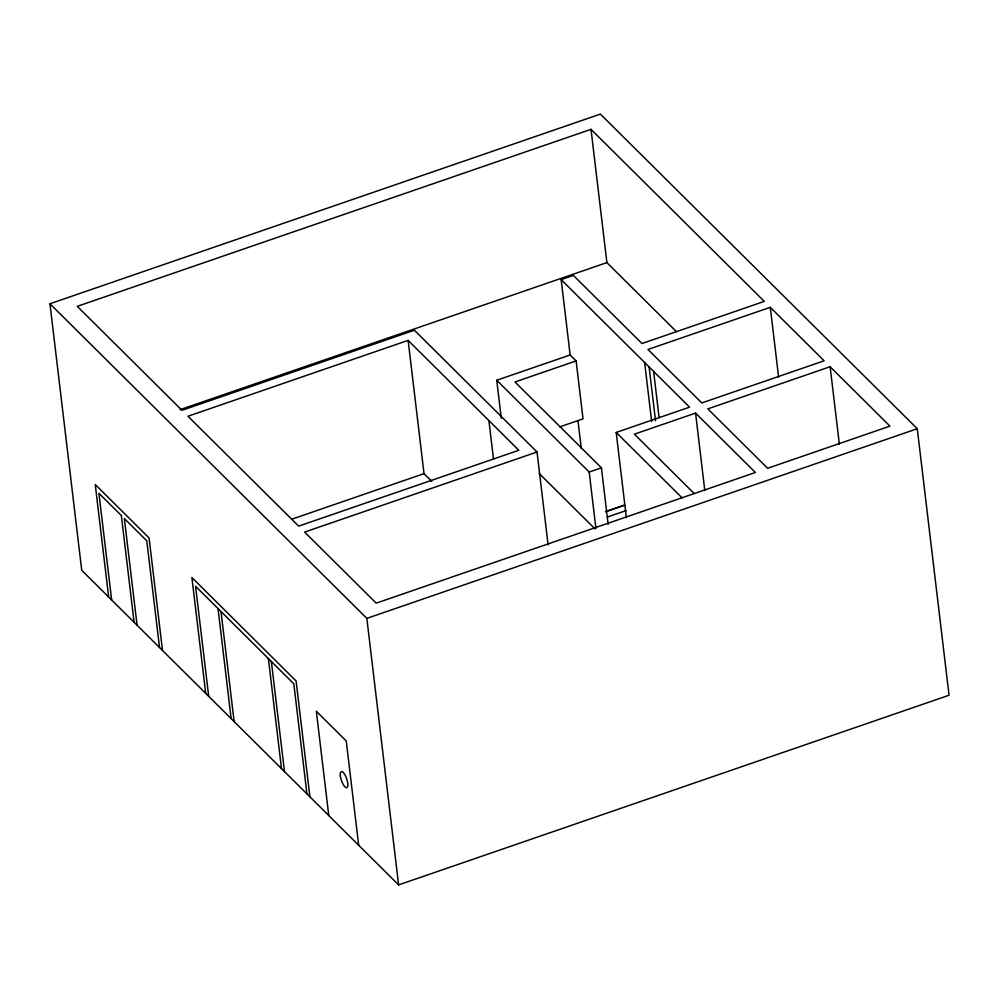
<?xml version="1.0" encoding="UTF-8"?>
<svg xmlns="http://www.w3.org/2000/svg" width="999" height="999" viewBox="0 0 999 999"><rect width="100%" height="100%" fill="white"/><g stroke="black" fill="none" stroke-linecap="round" stroke-linejoin="round"><path stroke-width="1.5" d="M49.95 303.758L600.387 114.098L917.269 428.721L949.05 695.242L398.613 884.902L81.731 570.279L49.95 303.758L366.833 618.381L398.613 884.902M559.74 426.873L583.029 418.843L576.123 360.914L570.142 354.97L561.163 279.645L573.389 275.437L641.982 343.531L764.297 301.386L591.008 129.333L77.273 306.343L181.98 410.302L414.385 330.219L537.037 451.998L548.114 544.967M180.007 409.677L606.893 262.6L676.435 331.631M408.129 340.384L187.962 416.246L298.651 526.136L518.818 450.274L408.129 340.384L424.026 473.638L431.768 481.331M501.298 418.381L496.753 380.257L570.142 354.97M576.123 360.914L514.972 381.98L601.423 467.819L608.154 524.313M770.291 307.33L647.964 349.475L701.81 402.934L824.138 360.789L770.291 307.33L778.596 377.06M291.92 519.155L424.026 473.638M537.037 451.998L304.633 532.08L376.211 603.146L755.394 472.49L695.566 413.099L634.402 434.165L694.243 493.568M626.361 517.669L616.196 432.442L689.585 407.155L561.163 279.645M830.119 366.733L707.804 408.878L767.632 468.281L889.947 426.136L830.119 366.733L839.36 444.205M496.753 380.257L589.185 472.04L601.423 467.819M605.719 511.613L624.65 505.082M605.406 511.775L624.338 505.257M607.292 517.07L626.223 510.539M366.833 618.381L917.269 428.721M616.196 432.442L682.005 497.789M539.223 473.501L595.004 528.883M695.566 413.099L704.807 490.571M653.596 371.428L659.103 417.557M649.113 366.97L655.531 420.791M644.63 362.512L651.648 421.403M591.008 129.333L606.893 262.6M589.185 472.04L595.916 528.446M577.971 420.654L581.306 448.551M488.898 420.579L493.518 459.315M358.678 845.241L346.241 740.958L316.333 711.251L328.771 815.546M309.915 796.827L296.104 680.981L191.908 577.522L205.719 693.381M306.93 793.855L293.806 683.803L195.579 586.288L208.704 696.34M271.366 661.525L284.49 771.59M268.381 658.553L281.493 768.618M221.016 611.538L234.141 721.59M218.019 608.566L231.144 718.618M162.5 650.474L149.088 537.986L95.242 484.515L108.654 597.002M159.515 647.502L146.791 540.809L124.351 518.531L137.075 625.224M134.078 622.252L121.354 515.559L98.926 493.281L111.651 599.974M340.359 775.973A8.492 2.772 71 0 0 346.678 787.736A8.492 2.772 71 0 0 345.192 775.274A8.492 2.772 71 0 0 340.359 775.973"/></g></svg>
